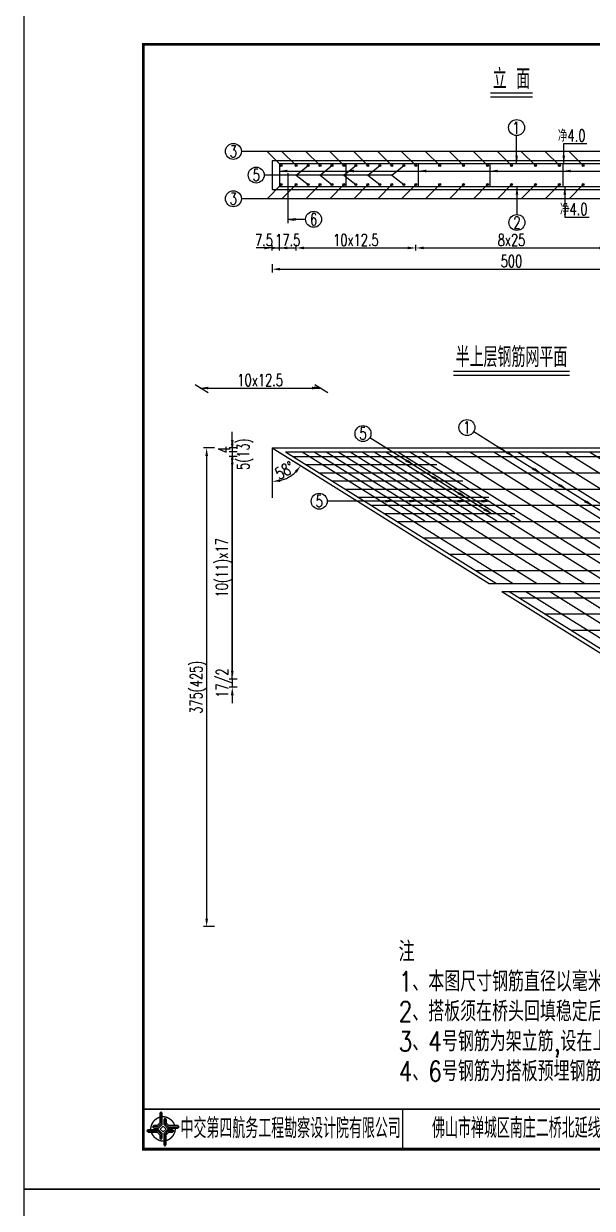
# Model space of a CAD drawing. Header units: millimetres. Extents: x -475 to 1205, y -1212 to 867.
# Drawn here: x -475.2 to -332.6, y -919.9 to -622.9 of the extents above; entities that cross this region are included whole.
import ezdxf
from ezdxf.enums import TextEntityAlignment as Align

# ---------------------------------------------------------------- set-up
doc = ezdxf.new("R2010")
doc.units = ezdxf.units.MM
doc.header["$LTSCALE"] = 0.25
doc.header["$PDMODE"] = 32
doc.header["$PDSIZE"] = 0.5
for name, color, linetype in [('1', 7, 'Continuous'), ('2', 7, 'Continuous'), ('27', 220, 'Continuous'), ('29', 6, 'Continuous'), ('图框', 7, 'Continuous'), ('尺寸标注', 2, 'Continuous'), ('文字', 7, 'Continuous'), ('标注', 4, 'Continuous')]:
    doc.layers.add(name, color=color, linetype=linetype)
doc.styles.add('DESIGN', font='romans9_.shx', dxfattribs={"width": 0.8, "bigfont": 'hztxt.shx'})
doc.styles.get("Standard").update_dxf_attribs({"font": 'simplex1.shx', "width": 0.7, "bigfont": 'hztxt.shx'})
doc.dimstyles.new('STANDARD-200', dxfattribs={"dimscale": 0, "dimtxt": 3, "dimasz": 2, "dimexe": 0.8, "dimexo": 1, "dimgap": 0.5, "dimtad": 1, "dimdec": 0, "dimlfac": 20, "dimzin": 9, "dimdsep": 46, "dimtxsty": 'Standard', "dimcen": 0.5, "dimclrd": 256, "dimclre": 256, "dimclrt": 7, "dimadec": 0, "dimazin": 2, "dimtfac": 1, "dimtdec": 0, "dimtix": 1, "dimtmove": 2, "dimatfit": 3, "dimfxl": 0, "dimtolj": 1, "dimtzin": 0, "dimlwd": -1, "dimlwe": -1, "dimarcsym": 0})
doc.dimstyles.new('STANDARD-31.249875', dxfattribs={"dimscale": 0, "dimtxt": 3, "dimasz": 2, "dimexe": 0.8, "dimexo": 1, "dimgap": 0.5, "dimtad": 1, "dimdec": 1, "dimlfac": 3.124988, "dimzin": 9, "dimdsep": 46, "dimtxsty": 'Standard', "dimcen": 0.5, "dimclrd": 256, "dimclre": 256, "dimclrt": 7, "dimadec": 0, "dimazin": 2, "dimtfac": 1, "dimtdec": 1, "dimtix": 1, "dimtmove": 2, "dimatfit": 3, "dimfxl": 0, "dimtolj": 1, "dimtzin": 0, "dimlwd": -1, "dimlwe": -1, "dimarcsym": 0})
doc.dimstyles.new('STANDARD-41.665', dxfattribs={"dimscale": 0, "dimtxt": 3, "dimasz": 2, "dimexe": 0.8, "dimexo": 1, "dimgap": 0.5, "dimtad": 1, "dimdec": 1, "dimlfac": 4.16665, "dimzin": 9, "dimdsep": 46, "dimtxsty": 'Standard', "dimcen": 0.5, "dimclrd": 256, "dimclre": 256, "dimclrt": 7, "dimadec": 0, "dimazin": 2, "dimtfac": 1, "dimtdec": 1, "dimtix": 1, "dimtmove": 2, "dimatfit": 3, "dimfxl": 0, "dimtolj": 1, "dimtzin": 0, "dimlwd": -1, "dimlwe": -1, "dimarcsym": 0})

# ---------------------------------------------------------------- blocks, each defined once
blk = doc.blocks.new('123')
at = {"layer": '图框', "color": 2}
blk.add_lwpolyline([(370.03, 635.68), (370.03, 932.68), (-49.97, 932.68), (-49.97, 635.68)], close=True, dxfattribs=at)
blk = doc.blocks.new('tb')
at = {"lineweight": -3}
h = blk.add_hatch(color=256, dxfattribs=at)
h.paths.add_polyline_path([(-1.23, -0.13), (-3.78, -0.14), (-4.14, -0.41), (-1.4, -0.44), (-0.56, -1.24), (-0.54, -2.62), (-0.27, -2.2), (-0.26, -1.06)])
h.paths.add_polyline_path([(0.13, -1.08), (0.14, -3.86), (0.41, -4.26), (0.44, -1.24), (1.25, -0.43), (2.66, -0.43), (2.26, -0.16), (1.07, -0.15)])
h.paths.add_polyline_path([(1.08, 0.3), (3.62, 0.3), (4.02, 0.56), (1.25, 0.57), (0.43, 1.39), (0.43, 2.8), (0.16, 2.41), (0.15, 1.24)])
h.paths.add_polyline_path([(-0.28, 1.21), (-0.28, 3.99), (-0.56, 4.39), (-0.57, 1.41), (-1.38, 0.6), (-2.74, 0.56), (-2.33, 0.3), (-1.2, 0.29)])
for p, q in [((-0.56, 4.39), (-0.57, 1.41)), ((-1.38, 0.6), (-2.74, 0.56)), ((-0.57, 1.41), (-1.38, 0.6)), ((0.43, 2.8), (0.43, 1.39)), ((0.43, 1.39), (1.25, 0.57)), ((1.25, 0.57), (4.02, 0.56)), ((-4.14, -0.41), (-1.4, -0.44)), ((-1.4, -0.44), (-0.56, -1.24)), ((-0.56, -1.24), (-0.54, -2.62)), ((0.41, -4.26), (0.44, -1.24)), ((0.44, -1.24), (1.25, -0.43)), ((1.25, -0.43), (2.66, -0.43))]:
    blk.add_line(p, q, dxfattribs=at)
at = {"lineweight": -3, "const_width": 0.35, "flags": 128}
for points in [[(-0.9, 3.02, 0.324167), (-3.16, -0.14)], [(2.88, 0.92, 0.324403), (-0.24, 3.15)], [(0.75, -2.86, 0.325418), (3.02, 0.26)], [(-2.98, -0.76, 0.322976), (0.14, -2.98)]]:
    blk.add_lwpolyline(points, format="xyb", dxfattribs=at)
at = {"lineweight": -3, "flags": 128}
for points in [[(-0.9, 3.99), (-0.9, 1.58), (-1.53, 0.91), (-2.34, 0.91), (-2.74, 0.56), (-2.33, 0.3), (-1.2, 0.29), (-0.28, 1.21), (-0.28, 3.99), (-0.56, 4.39)], [(-0.04, 0.77), (0.68, 0.04), (-0.04, -0.69), (-0.77, 0.05)], [(3.62, 0.92), (1.43, 0.92), (0.77, 1.54), (0.77, 2.38), (0.43, 2.8), (0.16, 2.41), (0.15, 1.24), (1.08, 0.3), (3.62, 0.3), (4.02, 0.56)], [(-3.73, -0.76), (-1.54, -0.76), (-0.89, -1.39), (-0.89, -2.21), (-0.54, -2.62), (-0.27, -2.2), (-0.26, -1.06), (-1.23, -0.13), (-3.78, -0.14), (-4.14, -0.41)], [(0.75, -3.85), (0.75, -1.43), (1.4, -0.78), (2.26, -0.78), (2.66, -0.43), (2.26, -0.16), (1.07, -0.15), (0.13, -1.08), (0.14, -3.86), (0.41, -4.26)]]:
    blk.add_lwpolyline(points, close=True, dxfattribs=at)
blk = doc.blocks.new('*D745')
at = {"layer": 'Defpoints', "color": 0}
for p in [(-411.07, -679.14), (-412.88, -680.8), (-411.07, -680.8)]:
    blk.add_point(p, dxfattribs=at)
at = {"layer": '标注'}
for p, q in [((-414.88, -679.14), (-416.88, -679.14)), ((-412.88, -679.8), (-412.88, -678.34)), ((-412.88, -679.14), (-411.07, -679.14)), ((-411.07, -679.8), (-411.07, -678.34)), ((-409.07, -679.14), (-407.07, -679.14))]:
    blk.add_line(p, q, dxfattribs=at)
for points in [[(-414.88, -678.8), (-414.88, -679.47), (-412.88, -679.14)], [(-409.07, -678.8), (-409.07, -679.47), (-411.07, -679.14)]]:
    blk.add_solid(points, dxfattribs=at)
at = {"layer": '标注', "color": 7, "insert": (-414.94, -677.14), "char_height": 3, "attachment_point": 5}
blk.add_mtext('\\A1;7.5', dxfattribs=at)
blk = doc.blocks.new('*D746')
at = {"layer": 'Defpoints', "color": 0}
for p in [(-406.88, -679.14), (-411.07, -680.8), (-406.88, -680.8)]:
    blk.add_point(p, dxfattribs=at)
at = {"layer": '标注'}
for p, q in [((-413.07, -679.14), (-415.07, -679.14)), ((-411.07, -679.8), (-411.07, -678.34)), ((-411.07, -679.14), (-406.88, -679.14)), ((-406.88, -679.8), (-406.88, -678.34)), ((-404.88, -679.14), (-402.88, -679.14))]:
    blk.add_line(p, q, dxfattribs=at)
for points in [[(-413.07, -678.8), (-413.07, -679.47), (-411.07, -679.14)], [(-404.88, -678.8), (-404.88, -679.47), (-406.88, -679.14)]]:
    blk.add_solid(points, dxfattribs=at)
at = {"layer": '标注', "color": 7, "insert": (-408.97, -677.14), "char_height": 3, "attachment_point": 5}
blk.add_mtext('\\A1;17.5', dxfattribs=at)
blk = doc.blocks.new('*D747')
at = {"layer": 'Defpoints', "color": 0}
for p in [(-376.88, -679.14), (-406.88, -680.8), (-376.88, -680.8)]:
    blk.add_point(p, dxfattribs=at)
at = {"layer": '标注'}
for p, q in [((-406.88, -679.8), (-406.88, -678.34)), ((-404.88, -679.14), (-378.88, -679.14)), ((-376.88, -679.8), (-376.88, -678.34))]:
    blk.add_line(p, q, dxfattribs=at)
for points in [[(-404.88, -678.8), (-404.88, -679.47), (-406.88, -679.14)], [(-378.88, -678.8), (-378.88, -679.47), (-376.88, -679.14)]]:
    blk.add_solid(points, dxfattribs=at)
at = {"layer": '标注', "color": 7, "insert": (-391.88, -677.14), "char_height": 3, "attachment_point": 5}
blk.add_mtext('\\A1;10x12.5', dxfattribs=at)
blk = doc.blocks.new('*D748')
at = {"layer": 'Defpoints', "color": 0}
for p in [(-328.88, -679.14), (-376.88, -680.8), (-328.88, -680.8)]:
    blk.add_point(p, dxfattribs=at)
at = {"layer": '标注'}
for p, q in [((-376.88, -679.8), (-376.88, -678.34)), ((-374.88, -679.14), (-330.88, -679.14)), ((-328.88, -679.8), (-328.88, -678.34))]:
    blk.add_line(p, q, dxfattribs=at)
for points in [[(-374.88, -678.8), (-374.88, -679.47), (-376.88, -679.14)], [(-330.88, -678.8), (-330.88, -679.47), (-328.88, -679.14)]]:
    blk.add_solid(points, dxfattribs=at)
at = {"layer": '标注', "color": 7, "insert": (-352.88, -677.14), "char_height": 3, "attachment_point": 5}
blk.add_mtext('\\A1;8x25', dxfattribs=at)
blk = doc.blocks.new('*D752')
at = {"layer": 'Defpoints', "color": 0}
for p in [(-412.88, -682.21), (-292.88, -682.21), (-292.88, -684.46)]:
    blk.add_point(p, dxfattribs=at)
at = {"layer": '标注'}
for p, q in [((-412.88, -683.21), (-412.88, -685.26)), ((-410.88, -684.46), (-294.88, -684.46)), ((-292.88, -683.21), (-292.88, -685.26))]:
    blk.add_line(p, q, dxfattribs=at)
for points in [[(-410.88, -684.12), (-410.88, -684.79), (-412.88, -684.46)], [(-294.88, -684.12), (-294.88, -684.79), (-292.88, -684.46)]]:
    blk.add_solid(points, dxfattribs=at)
at = {"layer": '标注', "color": 7, "insert": (-352.88, -682.46), "char_height": 3, "attachment_point": 5}
blk.add_mtext('\\A1;500', dxfattribs=at)
blk = doc.blocks.new('*D753')
at = {"layer": 'Defpoints', "color": 0}
for p in [(-425.63, -729.26), (-429.3, -849.26), (-425.63, -849.26)]:
    blk.add_point(p, dxfattribs=at)
at = {"layer": '标注'}
for p, q in [((-427.3, -729.26), (-430.1, -729.26)), ((-429.3, -731.26), (-429.3, -847.26)), ((-427.3, -849.26), (-430.1, -849.26))]:
    blk.add_line(p, q, dxfattribs=at)
for points in [[(-429.63, -731.26), (-428.96, -731.26), (-429.3, -729.26)], [(-429.63, -847.26), (-428.96, -847.26), (-429.3, -849.26)]]:
    blk.add_solid(points, dxfattribs=at)
at = {"layer": '标注', "color": 7, "insert": (-431.4, -789.26), "char_height": 3, "attachment_point": 5, "rotation": 90}
blk.add_mtext('\\A1;375(425)', dxfattribs=at)
blk = doc.blocks.new('*D754')
at = {"layer": 'Defpoints', "color": 0}
for p in [(-422.88, -730.22), (-420.63, -729.26), (-420.63, -730.22)]:
    blk.add_point(p, dxfattribs=at)
at = {"layer": '标注'}
for p, q in [((-422.88, -727.26), (-422.88, -725.26)), ((-421.63, -729.26), (-423.68, -729.26)), ((-421.63, -730.22), (-423.68, -730.22)), ((-422.88, -729.26), (-422.88, -730.22)), ((-422.88, -732.22), (-422.88, -734.22))]:
    blk.add_line(p, q, dxfattribs=at)
for points in [[(-423.21, -727.26), (-422.54, -727.26), (-422.88, -729.26)], [(-423.21, -732.22), (-422.54, -732.22), (-422.88, -730.22)]]:
    blk.add_solid(points, dxfattribs=at)
at = {"layer": '标注', "color": 7, "insert": (-424.88, -729.74), "char_height": 3, "attachment_point": 5, "rotation": 90}
blk.add_mtext('\\A1;4', dxfattribs=at)
blk = doc.blocks.new('*D755')
at = {"layer": 'Defpoints', "color": 0}
for p in [(-420.63, -730.22), (-422.88, -731.42), (-420.63, -731.42)]:
    blk.add_point(p, dxfattribs=at)
at = {"layer": '标注'}
for p, q in [((-422.88, -728.22), (-422.88, -726.22)), ((-421.63, -730.22), (-423.68, -730.22)), ((-422.88, -730.22), (-422.88, -731.42)), ((-421.63, -731.42), (-423.68, -731.42)), ((-422.88, -733.42), (-422.88, -735.42))]:
    blk.add_line(p, q, dxfattribs=at)
for points in [[(-423.21, -728.22), (-422.54, -728.22), (-422.88, -730.22)], [(-423.21, -733.42), (-422.54, -733.42), (-422.88, -731.42)]]:
    blk.add_solid(points, dxfattribs=at)
at = {"layer": '标注', "color": 7, "insert": (-419.63, -730.82), "char_height": 3, "attachment_point": 5, "rotation": 90}
blk.add_mtext('\\A1;5(13)', dxfattribs=at)
blk = doc.blocks.new('*D756')
at = {"layer": 'Defpoints', "color": 0}
for p in [(-420.63, -731.42), (-422.88, -787.22), (-420.63, -787.22)]:
    blk.add_point(p, dxfattribs=at)
at = {"layer": '标注'}
for p, q in [((-421.63, -731.42), (-423.68, -731.42)), ((-422.88, -733.42), (-422.88, -785.22)), ((-421.63, -787.22), (-423.68, -787.22))]:
    blk.add_line(p, q, dxfattribs=at)
for points in [[(-423.21, -733.42), (-422.54, -733.42), (-422.88, -731.42)], [(-423.21, -785.22), (-422.54, -785.22), (-422.88, -787.22)]]:
    blk.add_solid(points, dxfattribs=at)
at = {"layer": '标注', "color": 7, "insert": (-424.98, -759.32), "char_height": 3, "attachment_point": 5, "rotation": 90}
blk.add_mtext('\\A1;10(11)x17', dxfattribs=at)
blk = doc.blocks.new('*D757')
at = {"layer": 'Defpoints', "color": 0}
for p in [(-422.88, -789.26), (-420.63, -787.22), (-420.63, -789.26)]:
    blk.add_point(p, dxfattribs=at)
at = {"layer": '标注'}
for p, q in [((-422.88, -785.22), (-422.88, -783.22)), ((-421.63, -787.22), (-423.68, -787.22)), ((-421.63, -789.26), (-423.68, -789.26)), ((-422.88, -787.22), (-422.88, -789.26)), ((-422.88, -791.26), (-422.88, -793.26))]:
    blk.add_line(p, q, dxfattribs=at)
for points in [[(-423.21, -785.22), (-422.54, -785.22), (-422.88, -787.22)], [(-423.21, -791.26), (-422.54, -791.26), (-422.88, -789.26)]]:
    blk.add_solid(points, dxfattribs=at)
at = {"layer": '标注', "color": 7, "insert": (-424.88, -788.24), "char_height": 3, "attachment_point": 5, "rotation": 90}
blk.add_mtext('\\A1;17/2', dxfattribs=at)
blk = doc.blocks.new('*D758')
at = {"layer": 'Defpoints', "color": 0}
for p in [(-400.88, -714.26), (-406.88, -729.26), (-376.88, -729.26)]:
    blk.add_point(p, dxfattribs=at)
at = {"layer": '标注'}
for p, q in [((-430.81, -714.3), (-432.16, -713.46)), ((-428.88, -714.26), (-402.88, -714.26)), ((-400.81, -714.3), (-402.16, -713.46))]:
    blk.add_line(p, q, dxfattribs=at)
for points in [[(-428.88, -713.92), (-428.88, -714.59), (-430.88, -714.26)], [(-402.88, -713.92), (-402.88, -714.59), (-400.88, -714.26)]]:
    blk.add_solid(points, dxfattribs=at)
at = {"layer": '标注', "color": 7, "insert": (-415.88, -712.26), "char_height": 3, "attachment_point": 5}
blk.add_mtext('\\A1;10x12.5', dxfattribs=at)
blk = doc.blocks.new('*D763')
at = {"layer": 'Defpoints', "color": 0}
for p in [(-412.88, -729.26), (-412.88, -729.26), (-402.28, -735.88), (-410.08, -737.22), (-412.88, -741.76)]:
    blk.add_point(p, dxfattribs=at)
at = {"layer": '标注'}
blk.add_arc((-412.88, -729.26), 8.44, 283.609, 314.3904, dxfattribs=at)
for points in [[(-407.23, -735.08), (-406.71, -735.5), (-405.72, -733.73)], [(-410.85, -737.79), (-410.93, -737.13), (-412.88, -737.7)]]:
    blk.add_solid(points, dxfattribs=at)
at = {"layer": '标注', "color": 7, "insert": (-409.75, -734.89), "char_height": 3, "attachment_point": 5, "rotation": 28.9997}
blk.add_mtext('\\A1;58°', dxfattribs=at)

msp = doc.modelspace()

# ---------------------------------------------------------------- linework, layer by layer
for points, const_width in [([(-65.166, -628.085), (-445.166, -628.085), (-445.166, -905.085), (-65.166, -905.085), (-65.166, -628.085)], 0.7), ([(-445.166, -895.085), (-65.166, -895.085)], 0.4)]:
    msp.add_lwpolyline(points, dxfattribs=dict(const_width=const_width))
at = {"layer": '1'}
for p, q in [((-358.109, -641.257), (-347.645, -641.257)), ((-412.877, -657.257), (-412.877, -664.457)), ((-292.877, -657.257), (-412.877, -657.257)), ((-412.877, -664.457), (-292.877, -664.457)), ((-408.971, -671.957), (-407.471, -672.168)), ((-382.638, -742.608), (-384.138, -742.819)), ((-376.638, -742.608), (-378.138, -742.819)), ((-370.464, -742.637), (-371.964, -742.847)), ((-364.464, -742.637), (-365.964, -742.848)), ((-358.448, -742.634), (-359.948, -742.845))]:
    msp.add_line(p, q, dxfattribs=at)
for centre, radius in [((-410.598, -658.457), 0.25), ((-410.598, -658.457), 0.15), ((-410.598, -658.457), 0.05), ((-406.877, -658.457), 0.25), ((-406.877, -658.457), 0.15), ((-406.877, -658.457), 0.05), ((-403.877, -658.457), 0.25), ((-403.877, -658.457), 0.15), ((-403.877, -658.457), 0.05), ((-400.877, -658.457), 0.25), ((-400.877, -658.457), 0.15), ((-400.877, -658.457), 0.05), ((-397.877, -658.457), 0.25), ((-397.877, -658.457), 0.15), ((-397.877, -658.457), 0.05), ((-394.877, -658.457), 0.25), ((-394.877, -658.457), 0.15), ((-394.877, -658.457), 0.05), ((-391.877, -658.457), 0.25), ((-391.877, -658.457), 0.15), ((-391.877, -658.457), 0.05), ((-388.877, -658.457), 0.25), ((-388.877, -658.457), 0.15), ((-388.877, -658.457), 0.05), ((-385.877, -658.457), 0.25), ((-385.877, -658.457), 0.15), ((-385.877, -658.457), 0.05), ((-382.877, -658.457), 0.25), ((-382.877, -658.457), 0.15), ((-382.877, -658.457), 0.05), ((-379.877, -658.457), 0.25), ((-379.877, -658.457), 0.15), ((-379.877, -658.457), 0.05), ((-376.877, -658.457), 0.25), ((-376.877, -658.457), 0.15), ((-376.877, -658.457), 0.05), ((-370.877, -658.457), 0.25), ((-370.877, -658.457), 0.15), ((-370.877, -658.457), 0.05), ((-364.877, -658.457), 0.25), ((-364.877, -658.457), 0.15), ((-364.877, -658.457), 0.05), ((-358.877, -658.457), 0.25), ((-358.877, -658.457), 0.15), ((-358.877, -658.457), 0.05), ((-352.877, -658.457), 0.25), ((-352.877, -658.457), 0.15), ((-352.877, -658.457), 0.05), ((-346.877, -658.457), 0.25), ((-346.877, -658.457), 0.15), ((-346.877, -658.457), 0.05), ((-340.877, -658.457), 0.25), ((-340.877, -658.457), 0.15), ((-340.877, -658.457), 0.05), ((-334.877, -658.457), 0.25), ((-334.877, -658.457), 0.15), ((-334.877, -658.457), 0.05), ((-410.598, -663.257), 0.25), ((-410.598, -663.257), 0.15), ((-410.598, -663.257), 0.05), ((-406.877, -663.257), 0.25), ((-406.877, -663.257), 0.15), ((-406.877, -663.257), 0.05), ((-403.877, -663.257), 0.25), ((-403.877, -663.257), 0.15), ((-403.877, -663.257), 0.05), ((-400.877, -663.257), 0.25), ((-400.877, -663.257), 0.15), ((-400.877, -663.257), 0.05), ((-397.877, -663.257), 0.25), ((-397.877, -663.257), 0.15), ((-397.877, -663.257), 0.05), ((-394.877, -663.257), 0.25), ((-394.877, -663.257), 0.15), ((-394.877, -663.257), 0.05), ((-391.877, -663.257), 0.25), ((-391.877, -663.257), 0.15), ((-391.877, -663.257), 0.05), ((-388.877, -663.257), 0.25), ((-388.877, -663.257), 0.15), ((-388.877, -663.257), 0.05), ((-385.877, -663.257), 0.25), ((-385.877, -663.257), 0.15), ((-385.877, -663.257), 0.05), ((-382.877, -663.257), 0.25), ((-382.877, -663.257), 0.15), ((-382.877, -663.257), 0.05), ((-379.877, -663.257), 0.25), ((-379.877, -663.257), 0.15), ((-379.877, -663.257), 0.05), ((-376.877, -663.257), 0.25), ((-376.877, -663.257), 0.15), ((-376.877, -663.257), 0.05), ((-370.877, -663.257), 0.25), ((-370.877, -663.257), 0.15), ((-370.877, -663.257), 0.05), ((-364.877, -663.257), 0.25), ((-364.877, -663.257), 0.15), ((-364.877, -663.257), 0.05), ((-358.877, -663.257), 0.25), ((-358.877, -663.257), 0.15), ((-358.877, -663.257), 0.05), ((-352.877, -663.257), 0.25), ((-352.877, -663.257), 0.15), ((-352.877, -663.257), 0.05), ((-346.877, -663.257), 0.25), ((-346.877, -663.257), 0.15), ((-346.877, -663.257), 0.05), ((-340.877, -663.257), 0.25), ((-340.877, -663.257), 0.15), ((-340.877, -663.257), 0.05), ((-334.877, -663.257), 0.25), ((-334.877, -663.257), 0.15), ((-334.877, -663.257), 0.05)]:
    msp.add_circle(centre, radius, dxfattribs=at)
at = {"layer": '2'}
for p, q in [((-367.405, -711.006), (-338.349, -711.006)), ((-430.882, -714.257), (-400.882, -714.257)), ((-400.882, -714.257), (-402.382, -714.046)), ((-400.882, -714.257), (-402.382, -714.467)), ((-412.877, -729.257), (-292.877, -729.257)), ((-412.877, -729.257), (-358.466, -763.257)), ((-412.877, -729.257), (-412.877, -741.757)), ((-412.877, -729.257), (-402.276, -735.881)), ((-354.341, -730.217), (-355.501, -729.243)), ((-352.42, -731.417), (-353.581, -730.443)), ((-422.877, -787.217), (-422.877, -731.417)), ((-377.655, -733.457), (-378.816, -732.483)), ((-345.891, -735.497), (-347.051, -734.523)), ((-371.126, -737.537), (-372.287, -736.563)), ((-339.362, -739.577), (-340.522, -738.603)), ((-382.464, -742.637), (-383.964, -742.426)), ((-376.464, -742.637), (-377.964, -742.426)), ((-370.464, -742.637), (-371.964, -742.426)), ((-364.464, -742.637), (-365.964, -742.426)), ((-364.597, -741.617), (-365.757, -740.643)), ((-358.464, -742.637), (-359.964, -742.426)), ((-358.067, -745.697), (-359.228, -744.723)), ((-332.832, -743.657), (-333.993, -742.683)), ((-358.466, -763.257), (-299.466, -763.257)), ((-355.265, -765.257), (-278.45, -813.257)), ((-355.265, -765.257), (-296.265, -765.257))]:
    msp.add_line(p, q, dxfattribs=at)
at = {"layer": '27'}
for p, q in [((-358.109, -640.257), (-347.645, -640.257)), ((-367.405, -710.006), (-338.349, -710.006))]:
    msp.add_line(p, q, dxfattribs=at)
at = {"layer": '29'}
for p, q in [((-411.065, -657.957), (-411.065, -663.757)), ((-394.38, -657.957), (-394.38, -663.757)), ((-376.252, -657.957), (-376.252, -663.757)), ((-358.333, -657.957), (-358.333, -663.757)), ((-340.031, -657.957), (-340.031, -663.757))]:
    msp.add_line(p, q, dxfattribs=at)
for points in [[(-411.065, -657.957), (-294.688, -657.957)], [(-408.971, -660.398), (-408.971, -672.957)], [(-411.065, -663.757), (-294.688, -663.757)], [(-409.529, -730.217), (-293.152, -730.217)], [(-409.529, -730.217), (-356.654, -763.257)], [(-405.34, -730.217), (-352.466, -763.257)], [(-402.341, -730.217), (-374.586, -747.56)], [(-399.341, -730.217), (-346.466, -763.257)], [(-396.34, -730.217), (-368.586, -747.56)], [(-393.34, -730.217), (-340.466, -763.257)], [(-390.341, -730.217), (-362.586, -747.56)], [(-387.34, -730.217), (-334.466, -763.257)], [(-384.34, -730.217), (-356.586, -747.56)], [(-381.341, -730.217), (-328.466, -763.257)], [(-378.341, -730.217), (-350.586, -747.56)], [(-375.34, -730.217), (-322.466, -763.257)], [(-369.341, -730.217), (-316.466, -763.257)], [(-363.341, -730.217), (-310.466, -763.257)], [(-357.341, -730.217), (-304.466, -763.257)], [(-351.341, -730.217), (-298.466, -763.257)], [(-345.341, -730.217), (-292.466, -763.257)], [(-339.341, -730.217), (-286.466, -763.257)], [(-333.341, -730.217), (-280.466, -763.257)], [(-407.609, -731.417), (-291.232, -731.417)], [(-404.344, -733.457), (-371.617, -733.457)], [(-401.079, -735.497), (-284.702, -735.497)], [(-397.814, -737.537), (-365.087, -737.537)], [(-394.55, -739.577), (-278.173, -739.577)], [(-391.285, -741.617), (-358.558, -741.617)], [(-388.021, -743.657), (-271.644, -743.657)], [(-384.756, -745.697), (-352.029, -745.697)], [(-381.491, -747.737), (-265.114, -747.737)], [(-374.962, -751.817), (-258.585, -751.817)], [(-368.433, -755.897), (-252.056, -755.897)], [(-361.903, -759.977), (-245.526, -759.977)], [(-353.453, -765.257), (-276.638, -813.257)], [(-349.265, -765.257), (-272.45, -813.257)], [(-343.265, -765.257), (-266.45, -813.257)], [(-337.265, -765.257), (-260.45, -813.257)], [(-350.957, -766.817), (-234.58, -766.817)], [(-344.428, -770.897), (-228.051, -770.897)], [(-337.898, -774.977), (-221.521, -774.977)]]:
    msp.add_lwpolyline(points, dxfattribs=at)
at = {"layer": '图框', "const_width": 0.4}
msp.add_lwpolyline([(-380.166, -895.085), (-380.166, -905.085)], dxfattribs=at)
at = {"layer": '标注'}
for p, q in [((-351.593, -657.957), (-351.593, -650.957)), ((-339.776, -657.957), (-339.776, -652.957)), ((-339.776, -652.957), (-334.014, -652.957)), ((-414.601, -654.921), (-420.601, -654.921)), ((-302.412, -654.921), (-416.412, -654.921)), ((-410.599, -658.457), (-414.135, -654.921)), ((-406.877, -658.456), (-410.412, -654.921)), ((-400.877, -658.456), (-404.412, -654.921)), ((-394.877, -658.456), (-398.412, -654.921)), ((-388.877, -658.456), (-392.412, -654.921)), ((-382.877, -658.457), (-386.412, -654.921)), ((-376.877, -658.457), (-380.412, -654.921)), ((-370.877, -658.457), (-374.412, -654.921)), ((-364.877, -658.457), (-368.412, -654.921)), ((-358.877, -658.457), (-362.412, -654.921)), ((-352.877, -658.457), (-356.412, -654.921)), ((-346.877, -658.457), (-350.412, -654.921)), ((-340.877, -658.457), (-344.412, -654.921)), ((-334.877, -658.457), (-338.412, -654.921)), ((-406.877, -660.857), (-403.877, -658.457)), ((-400.877, -660.857), (-397.877, -658.457)), ((-394.877, -660.857), (-391.877, -658.457)), ((-388.877, -660.857), (-385.877, -658.457)), ((-382.877, -660.857), (-379.877, -658.457)), ((-382.877, -660.857), (-414.877, -660.857)), ((-411.065, -659.848), (-290.139, -659.848)), ((-406.877, -660.857), (-403.877, -663.257)), ((-400.877, -660.857), (-397.877, -663.257)), ((-394.877, -660.857), (-391.877, -663.257)), ((-388.877, -660.857), (-385.877, -663.257)), ((-382.877, -660.857), (-379.877, -663.257)), ((-410.599, -663.257), (-414.135, -666.792)), ((-406.877, -663.256), (-410.412, -666.792)), ((-400.877, -663.256), (-404.412, -666.792)), ((-394.877, -663.256), (-398.412, -666.792)), ((-388.877, -663.257), (-392.412, -666.792)), ((-382.877, -663.257), (-386.412, -666.792)), ((-376.877, -663.257), (-380.412, -666.792)), ((-370.877, -663.257), (-374.412, -666.792)), ((-364.877, -663.257), (-368.412, -666.792)), ((-358.877, -663.257), (-362.412, -666.792)), ((-352.877, -663.257), (-356.412, -666.792)), ((-351.514, -663.757), (-351.514, -670.757)), ((-346.877, -663.257), (-350.412, -666.792)), ((-340.877, -663.257), (-344.412, -666.792)), ((-339.521, -663.757), (-339.521, -671.397)), ((-334.877, -663.257), (-338.412, -666.792)), ((-414.601, -666.792), (-420.601, -666.792)), ((-302.412, -666.792), (-416.412, -666.792)), ((-408.971, -671.957), (-404.495, -671.957)), ((-339.521, -671.397), (-333.439, -671.397)), ((-428.898, -715.496), (-432.162, -713.457)), ((-398.901, -715.496), (-402.164, -713.457)), ((-358.067, -745.697), (-388.405, -726.74)), ((-354.341, -730.217), (-362.342, -725.217)), ((-306.715, -759.977), (-354.341, -730.217)), ((-358.464, -742.637), (-399.088, -742.637))]:
    msp.add_line(p, q, dxfattribs=at)
for centre in [(-351.593, -648.957), (-422.601, -654.921), (-416.877, -660.857), (-422.601, -666.792), (-402.495, -671.957), (-351.514, -672.757), (-390.101, -725.68), (-364.038, -724.157), (-401.088, -742.637)]:
    msp.add_circle(centre, 2, dxfattribs=at)
for points in [[(-351.926, -655.957), (-351.259, -655.957), (-351.593, -657.957)], [(-340.109, -655.957), (-339.443, -655.957), (-339.776, -657.957)], [(-409.065, -659.514), (-409.065, -660.181), (-411.065, -659.848)], [(-392.38, -659.514), (-392.38, -660.181), (-394.38, -659.848)], [(-374.252, -659.514), (-374.252, -660.181), (-376.252, -659.848)], [(-356.333, -659.514), (-356.333, -660.181), (-358.333, -659.848)], [(-338.031, -659.514), (-338.031, -660.181), (-340.031, -659.848)], [(-351.847, -665.757), (-351.18, -665.757), (-351.514, -663.757)], [(-339.854, -665.757), (-339.187, -665.757), (-339.521, -663.757)], [(-406.971, -671.623), (-406.971, -672.29), (-408.971, -671.957)], [(-355.851, -728.882), (-356.205, -729.447), (-354.332, -730.225)], [(-353.931, -730.082), (-354.284, -730.647), (-352.411, -731.425)], [(-379.175, -732.114), (-379.528, -732.68), (-377.656, -733.457)], [(-372.637, -736.202), (-372.99, -736.767), (-371.117, -737.544)], [(-347.402, -734.162), (-347.755, -734.727), (-345.882, -735.505)], [(-340.872, -738.242), (-341.226, -738.807), (-339.353, -739.584)], [(-384.464, -742.303), (-384.464, -742.97), (-382.464, -742.637)], [(-378.464, -742.303), (-378.464, -742.97), (-376.464, -742.637)], [(-372.464, -742.303), (-372.464, -742.97), (-370.464, -742.637)], [(-366.464, -742.303), (-366.464, -742.97), (-364.464, -742.637)], [(-366.107, -740.282), (-366.461, -740.847), (-364.588, -741.624)], [(-360.448, -742.301), (-360.448, -742.968), (-358.448, -742.634)], [(-334.343, -742.322), (-334.696, -742.887), (-332.823, -743.665)], [(-359.578, -744.362), (-359.931, -744.927), (-358.059, -745.704)]]:
    msp.add_solid(points, dxfattribs=at)

# ---------------------------------------------------------------- block references
at = {"lineweight": -3}
msp.add_blockref('tb', (-440.17, -900.08), dxfattribs=at)
at = {"layer": '标注'}
for p in [(-425.191, -1550.766), (-425.191, -1847.766)]:
    msp.add_blockref('123', p, dxfattribs=at)

# ---------------------------------------------------------------- texts
at = {"layer": '图框', "width": 0.65}
for s, p in [('中交第四航务工程勘察设计院有限公司', (-408.235, -899.837)), ('佛山市禅城区南庄二桥北延线道路工程', (-345.166, -899.771))]:
    msp.add_text(s, height=5, dxfattribs=at).set_placement(p, align=Align.MIDDLE_CENTER)
at = {"layer": '尺寸标注', "color": 7, "linetype": 'Continuous', "insert": (-381.175, -853.04), "char_height": 5, "width": 172.73634, "attachment_point": 1, "line_spacing_factor": 0.9, "style": 'DESIGN'}
msp.add_mtext('注\\P1、本图尺寸钢筋直径以毫米计,其余均以厘米计,比例1:40。\\P2、搭板须在桥头回填稳定后浇筑{\\A1;，其端部、底面与桥台之间用三层油毛毡隔开}。\\P3、4号钢筋为架立筋,设在上下层钢筋间,沿长度方向每隔四根主筋设置一根。\\P4、6号钢筋为搭板预埋钢筋见《K0+578箱涵涵身钢筋布置图》。', dxfattribs=at)
at = {"layer": '文字', "width": 0.7}
for s, p in [('立 面', (-352.877, -639.257)), ('半上层钢筋网平面', (-352.877, -709.006))]:
    msp.add_text(s, height=5, dxfattribs=at).set_placement(p, align=Align.CENTER)
for s, p in [('1', (-351.73, -649.029)), ('3', (-422.601, -654.921)), ('5', (-416.877, -660.857)), ('3', (-422.601, -666.792)), ('6', (-402.495, -671.957)), ('2', (-351.514, -672.757)), ('5', (-390.101, -725.68)), ('1', (-364.038, -724.157)), ('5', (-401.088, -742.637))]:
    msp.add_text(s, height=3, dxfattribs=at).set_placement(p, align=Align.MIDDLE)
for p in [(-334.34, -652.457), (-333.816, -670.897)]:
    msp.add_text('净4.0', height=3, dxfattribs=at).set_placement(p, align=Align.RIGHT)

# ---------------------------------------------------------------- dimensions: what is measured, and where the dimension line sits
at = {"layer": '标注'}
dim = msp.add_linear_dim(base=(-411.065, -679.138), p1=(-412.877, -680.802), p2=(-411.065, -680.802), dimstyle='STANDARD-41.665', override={"dimscale": 1}, dxfattribs=at)
dim.commit()
dim.dimension.update_dxf_attribs({"geometry": '*D745', "text_midpoint": (-414.938, -677.138), "dimtype": 160})
for base, p1, p2, picture, middle in [((-406.8767, -679.1376), (-411.0652, -680.8016), (-406.8767, -680.8017), '*D746', (-408.9709, -677.1376)), ((-292.877, -684.457), (-412.877, -682.207), (-292.877, -682.208), '*D752', (-352.877, -682.457))]:
    dim = msp.add_linear_dim(base=base, p1=p1, p2=p2, dimstyle='STANDARD-41.665', override={"dimscale": 1}, dxfattribs=at)
    dim.commit()
    dim.dimension.update_dxf_attribs({"geometry": picture, "text_midpoint": middle})
for base, p1, p2, text, dimstyle, override, picture, middle in [((-376.877, -679.138), (-406.877, -680.802), (-376.877, -680.802), '10x12.5', 'STANDARD-41.665', {"dimscale": 1}, '*D747', (-391.877, -677.138)), ((-328.877, -679.138), (-376.877, -680.802), (-328.877, -680.802), '8x25', 'STANDARD-41.665', {"dimscale": 1}, '*D748', (-352.877, -677.138)), ((-400.882, -714.257), (-406.877, -729.257), (-376.877, -729.257), '10x12.5', 'STANDARD-31.249875', {"dimscale": 1, "dimfxl": 0.8, "dimarcsym": 2}, '*D758', (-415.882, -712.257))]:
    dim = msp.add_linear_dim(base=base, p1=p1, p2=p2, text=text, dimstyle=dimstyle, override=override, dxfattribs=at)
    dim.commit()
    dim.dimension.update_dxf_attribs({"geometry": picture, "text_midpoint": middle})
for base, p1, p2, text, picture, middle in [((-422.877, -730.217), (-420.627, -729.257), (-420.627, -730.217), '4', '*D754', (-424.877, -729.737)), ((-429.297, -849.257), (-425.627, -729.257), (-425.627, -849.257), '375(425)', '*D753', (-431.397, -789.257)), ((-422.877, -787.217), (-420.627, -731.417), (-420.627, -787.217), '10(11)x17', '*D756', (-424.977, -759.317)), ((-422.877, -789.257), (-420.627, -787.217), (-420.627, -789.257), '17/2', '*D757', (-424.877, -788.237))]:
    dim = msp.add_linear_dim(base=base, p1=p1, p2=p2, angle=90, text=text, dimstyle='STANDARD-31.249875', override={"dimscale": 1}, dxfattribs=at)
    dim.commit()
    dim.dimension.update_dxf_attribs({"geometry": picture, "text_midpoint": middle})
dim = msp.add_linear_dim(base=(-422.877, -731.417), p1=(-420.627, -730.217), p2=(-420.627, -731.417), angle=90, text='5(13)', dimstyle='STANDARD-31.249875', override={"dimscale": 1}, dxfattribs=at)
dim.commit()
dim.dimension.update_dxf_attribs({"geometry": '*D755', "text_midpoint": (-419.629, -730.817), "dimtype": 160})
dim = msp.add_angular_dim_2l(base=(-410.083, -737.221), line1=((-412.877, -729.257), (-412.877, -741.757)), line2=((-412.877, -729.257), (-402.276, -735.881)), dimstyle='STANDARD-200', override={"dimscale": 1}, dxfattribs=at)
dim.commit()
dim.dimension.update_dxf_attribs({"geometry": '*D763', "text_midpoint": (-409.755, -734.889)})

doc.saveas('drawing.dxf')
